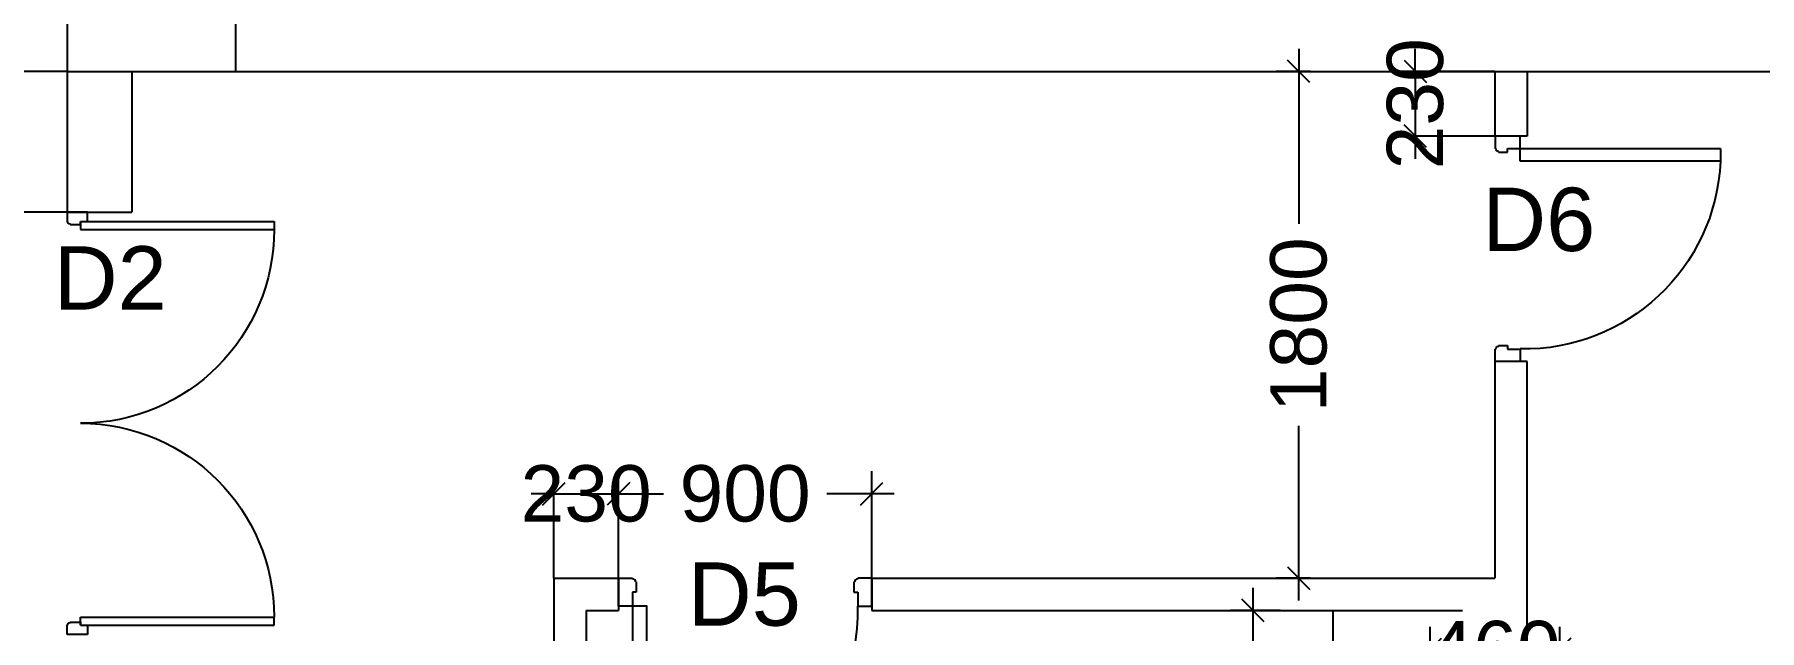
# Model space of a CAD drawing. Extents: x 7897917 to 8423973, y -6487334 to -6173396.
# Drawn here: x 8031558 to 8037689, y -6405456 to -6403339 of the extents above; entities that cross this region are included whole.
import ezdxf
from ezdxf.enums import TextEntityAlignment as Align

# ---------------------------------------------------------------- set-up
doc = ezdxf.new("R2010")
doc.units = 0
doc.header["$LTSCALE"] = 600
doc.header["$MEASUREMENT"] = 0
doc.header["$PDMODE"] = 35
doc.layers.get('0').update_dxf_attribs({"linetype": 'CONTINUOUS'})
doc.layers.get('Defpoints').update_dxf_attribs({"linetype": 'CONTINUOUS'})
for name, color, linetype in [('DOOR', 32, 'CONTINUOUS'), ('joinery', 7, 'CONTINUOUS'), ('LA-column', 3, 'CONTINUOUS'), ('toi-fix', 46, 'CONTINUOUS'), ('Walls', 7, 'CONTINUOUS'), ('Working Dim', 5, 'CONTINUOUS')]:
    doc.layers.add(name, color=color, linetype=linetype)
doc.styles.add('ari', font='arial.ttf')
doc.dimstyles.new('int. dim', dxfattribs={"dimtxt": 450, "dimasz": 80, "dimexe": 80, "dimexo": 0, "dimgap": 70, "dimtad": 0, "dimdec": 0, "dimzin": 12, "dimdsep": 46, "dimtxsty": 'ari', "dimblk": 'OBLIQUE', "dimcen": 2, "dimdle": 80, "dimclrd": 256, "dimclre": 256, "dimclrt": 6, "dimadec": 0, "dimazin": 0, "dimtfac": 1, "dimtdec": 0, "dimtix": 1, "dimtmove": 2, "dimatfit": 3, "dimfxl": 1, "dimtolj": 1, "dimtzin": 0, "dimlwd": -1, "dimlwe": -1, "dimarcsym": 0})

# ---------------------------------------------------------------- blocks, each defined once
blk = doc.blocks.new('_Oblique')
at = {"color": 0, "linetype": 'ByBlock', "lineweight": -2}
blk.add_line((-0.5, -0.5), (0.5, 0.5), dxfattribs=at)
blk = doc.blocks.new('*D868')
at = {"layer": 'Defpoints', "color": 0, "transparency": 16777216}
for p in [(8036979, -6405523), (8036519, -6405869.7, 3.4), (8036979, -6405869.7, 3.4)]:
    blk.add_point(p, dxfattribs=at)
at = {"layer": 'Working Dim', "transparency": 16777216}
for p, q in [((8036519, -6405869.7), (8036519, -6405443)), ((8036979, -6405869.7), (8036979, -6405443)), ((8036519, -6405523), (8036439, -6405523)), ((8036519, -6405523), (8036979, -6405523)), ((8036979, -6405523), (8037059, -6405523))]:
    blk.add_line(p, q, dxfattribs=at)
at = {"layer": 'Working Dim', "transparency": 16777216, "xscale": 80, "yscale": 80, "zscale": 80}
blk.add_blockref('_Oblique', (8036519, -6405523), dxfattribs=at)
at = {"layer": 'Working Dim', "transparency": 16777216, "xscale": 80, "yscale": 80, "zscale": 80, "rotation": 180}
blk.add_blockref('_Oblique', (8036979, -6405523), dxfattribs=at)
at = {"layer": 'Working Dim', "color": 6, "transparency": 16777216, "insert": (8036749, -6405523), "char_height": 200, "attachment_point": 5, "style": 'ari'}
blk.add_mtext('\\A1;460', dxfattribs=at)
blk = doc.blocks.new('Z$W@#1275')
at = {"layer": 'DOOR'}
for p, q in [((73.1, 1500), (0, 1500)), ((0, 1500), (0, 1467.1)), ((73.1, 1467.1), (73.1, 1500)), ((0, 1467.1), (1.8, 1467.1)), ((11, 1456.1), (11, 1458)), ((11, 1456.1), (47.5, 1456.1)), ((47.5, 1467.1), (736.4, 1467.1)), ((47.5, 1467.1), (47.5, 1438.9)), ((47.5, 1456.1), (47.5, 1467.1)), ((47.5, 1467.1), (73.1, 1467.1)), ((47.5, 1438.9), (736.4, 1438.9)), ((736.4, 1467.1), (736.4, 1438.9)), ((0, 32.9), (1.8, 32.9)), ((0, 0), (0, 32.9)), ((73.1, 0), (0, 0)), ((11, 43.8), (11, 42)), ((11, 43.8), (47.5, 43.8)), ((47.5, 61.1), (736.4, 61.1)), ((47.5, 32.9), (47.5, 61.1)), ((47.5, 43.8), (47.5, 32.9)), ((47.5, 32.9), (736.4, 32.9)), ((47.5, 32.9), (73.1, 32.9)), ((73.1, 32.9), (73.1, 0)), ((736.4, 32.9), (736.4, 61.1))]:
    blk.add_line(p, q, dxfattribs=at)
for centre, start, end in [((11, 1467.1), 180, 270), ((11, 32.9), 90, 180)]:
    blk.add_arc(centre, 9.13, start, end, dxfattribs=at)
at = {"layer": 'DOOR', "color": 145}
for centre, start, end in [((47.5, 1438.9), 270, 0), ((47.5, 61.1), 0, 90)]:
    blk.add_arc(centre, 688.9, start, end, dxfattribs=at)
blk = doc.blocks.new('Z$W@#1841')
at = {"layer": 'DOOR'}
for p, q in [((-267.6, -167.4), (-317.3, -167.4)), ((-317.3, -167.4), (-317.3, -267.4)), ((-267.6, -217.9), (-267.6, -167.4)), ((533, -217.9), (533, -167.4)), ((533, -167.4), (582.7, -167.4)), ((582.7, -167.4), (582.7, -267.4)), ((-254.1, -217.9), (-267.6, -217.9)), ((-254.1, -253.9), (-254.1, -217.9)), ((519.5, -253.9), (519.5, -217.9)), ((519.5, -217.9), (533, -217.9)), ((-317.3, -267.4), (-267.6, -267.4)), ((-267.6, -267.4), (-267.6, -265.2)), ((-254.1, -253.9), (-256.3, -253.9)), ((519.5, -253.9), (521.7, -253.9)), ((533, -267.4), (533, -265.2)), ((582.7, -267.4), (533, -267.4))]:
    blk.add_line(p, q, dxfattribs=at)
blk.add_lwpolyline([(482.5, 633.2), (482.5, -167.4), (533, -167.4), (533, 633.2)], close=True, dxfattribs=at)
at = {"layer": 'DOOR', "color": 145}
blk.add_arc((518.4, -152.1), 786.1, 92.61772, 181.11293, dxfattribs=at)
at = {"layer": 'DOOR'}
for centre, start, end in [((-267.6, -253.9), 270, 0), ((533, -253.9), 180, 270)]:
    blk.add_arc(centre, 11.2, start, end, dxfattribs=at)
blk = doc.blocks.new('1000')
at = {"layer": 'DOOR'}
for p, q in [((0, -100), (0, 0)), ((0, 0), (49.7, 0)), ((49.7, 0), (49.7, -2.2)), ((63.2, -49.5), (49.7, -49.5)), ((49.7, -49.5), (49.7, -100)), ((63.2, -13.5), (61, -13.5)), ((63.2, -13.5), (63.2, -49.5)), ((836.8, -13.5), (836.8, -49.5)), ((836.8, -13.5), (839, -13.5)), ((836.8, -49.5), (850.3, -49.5)), ((850.3, 0), (850.3, -2.2)), ((900, 0), (850.3, 0)), ((850.3, -49.5), (850.3, -100)), ((900, -100), (900, 0)), ((49.7, -100), (0, -100)), ((49.7, -100), (49.7, -900.6)), ((100.2, -100), (49.7, -100)), ((100.2, -900.6), (100.2, -100)), ((850.3, -100), (900, -100)), ((49.7, -900.6), (100.2, -900.6))]:
    blk.add_line(p, q, dxfattribs=at)
for centre, major_axis, start_param, end_param in [((49.7, -13.5), (-7.95, 7.95), 3.926991, 5.497787), ((850.3, -13.5), (7.95, 7.95), 0.785398, 2.356194)]:
    blk.add_ellipse(centre, major_axis=major_axis, ratio=1, start_param=start_param, end_param=end_param, dxfattribs=at)
at = {"layer": 'DOOR', "color": 145}
blk.add_ellipse((64.3, -115.3), major_axis=(-519.7, 589.8), ratio=1, start_param=2.464943, end_param=4.009476, dxfattribs=at)
blk = doc.blocks.new('*D2445')
at = {"layer": 'Defpoints', "color": 0, "transparency": 16777216}
for p in [(8036748.6, -6403469.7), (8036465.9, -6403700), (8036748.6, -6403700)]:
    blk.add_point(p, dxfattribs=at)
at = {"layer": 'Working Dim', "transparency": 16777216}
for p, q in [((8036465.9, -6403469.7), (8036465.9, -6403389.7)), ((8036748.6, -6403469.7), (8036385.9, -6403469.7)), ((8036465.9, -6403469.7), (8036465.9, -6403700)), ((8036748.6, -6403700), (8036385.9, -6403700)), ((8036465.9, -6403700), (8036465.9, -6403780))]:
    blk.add_line(p, q, dxfattribs=at)
at = {"layer": 'Working Dim', "transparency": 16777216, "xscale": 80, "yscale": 80, "zscale": 80}
for p, rotation in [((8036465.9, -6403469.7), 270), ((8036465.9, -6403700), 90)]:
    blk.add_blockref('_Oblique', p, dxfattribs=dict(at, rotation=rotation))
at = {"layer": 'Working Dim', "color": 6, "transparency": 16777216, "insert": (8036465.9, -6403584.8), "char_height": 200, "attachment_point": 5, "rotation": 90, "style": 'ari'}
blk.add_mtext('\\A1;230', dxfattribs=at)
blk = doc.blocks.new('*D2446')
at = {"layer": 'Defpoints', "color": 0, "transparency": 16777216}
for p in [(8036051.5, -6403469.7), (8036093.2, -6403469.7), (8036093.2, -6405269.7)]:
    blk.add_point(p, dxfattribs=at)
at = {"layer": 'Working Dim', "transparency": 16777216}
for p, q in [((8036051.5, -6403389.7), (8036051.5, -6404010.8)), ((8036093.2, -6403469.7), (8035971.5, -6403469.7)), ((8036051.5, -6405349.7), (8036051.5, -6404728.6)), ((8036093.2, -6405269.7), (8035971.5, -6405269.7))]:
    blk.add_line(p, q, dxfattribs=at)
at = {"layer": 'Working Dim', "transparency": 16777216, "xscale": 80, "yscale": 80, "zscale": 80}
for p, rotation in [((8036051.5, -6403469.7), 90), ((8036051.5, -6405269.7), 270)]:
    blk.add_blockref('_Oblique', p, dxfattribs=dict(at, rotation=rotation))
at = {"layer": 'Working Dim', "color": 6, "transparency": 16777216, "insert": (8036051.5, -6404369.7), "char_height": 200, "attachment_point": 5, "rotation": 90, "style": 'ari'}
blk.add_mtext('\\A1;1800', dxfattribs=at)
blk = doc.blocks.new('*D2447')
at = {"layer": 'Defpoints', "color": 0, "transparency": 16777216}
for p in [(8033633.9, -6404970), (8033403.9, -6405269.7), (8033633.9, -6405269.7)]:
    blk.add_point(p, dxfattribs=at)
at = {"layer": 'Working Dim', "transparency": 16777216}
for p, q in [((8033403.9, -6405269.7), (8033403.9, -6404890)), ((8033633.9, -6405269.7), (8033633.9, -6404890)), ((8033403.9, -6404970), (8033323.9, -6404970)), ((8033403.9, -6404970), (8033633.9, -6404970)), ((8033633.9, -6404970), (8033713.9, -6404970))]:
    blk.add_line(p, q, dxfattribs=at)
at = {"layer": 'Working Dim', "transparency": 16777216, "xscale": 80, "yscale": 80, "zscale": 80}
blk.add_blockref('_Oblique', (8033403.9, -6404970), dxfattribs=at)
at = {"layer": 'Working Dim', "transparency": 16777216, "xscale": 80, "yscale": 80, "zscale": 80, "rotation": 180}
blk.add_blockref('_Oblique', (8033633.9, -6404970), dxfattribs=at)
at = {"layer": 'Working Dim', "color": 6, "transparency": 16777216, "insert": (8033518.9, -6404970), "char_height": 200, "attachment_point": 5, "style": 'ari'}
blk.add_mtext('\\A1;230', dxfattribs=at)
blk = doc.blocks.new('*D2448')
at = {"layer": 'Defpoints', "color": 0, "transparency": 16777216}
for p in [(8034533.9, -6404970), (8033633.9, -6405269.7), (8034533.9, -6405269.7)]:
    blk.add_point(p, dxfattribs=at)
at = {"layer": 'Working Dim', "transparency": 16777216}
for p, q in [((8033633.9, -6405269.7), (8033633.9, -6404890)), ((8034533.9, -6405269.7), (8034533.9, -6404890)), ((8033553.9, -6404970), (8033793.3, -6404970)), ((8034613.9, -6404970), (8034374.5, -6404970))]:
    blk.add_line(p, q, dxfattribs=at)
at = {"layer": 'Working Dim', "transparency": 16777216, "xscale": 80, "yscale": 80, "zscale": 80, "rotation": 180}
blk.add_blockref('_Oblique', (8033633.9, -6404970), dxfattribs=at)
at = {"layer": 'Working Dim', "transparency": 16777216, "xscale": 80, "yscale": 80, "zscale": 80}
blk.add_blockref('_Oblique', (8034533.9, -6404970), dxfattribs=at)
at = {"layer": 'Working Dim', "color": 6, "transparency": 16777216, "insert": (8034083.9, -6404970), "char_height": 200, "attachment_point": 5, "style": 'ari'}
blk.add_mtext('\\A1;900', dxfattribs=at)
blk = doc.blocks.new('*D2449')
at = {"layer": 'Defpoints', "color": 0, "transparency": 16777216}
for p in [(8031674, -6403469.7, 2.3), (8031390.3, -6403969.8), (8031673.9, -6403969.8)]:
    blk.add_point(p, dxfattribs=at)
at = {"layer": 'Working Dim', "transparency": 16777216}
for p, q in [((8031390.3, -6403469.7), (8031390.3, -6403389.7)), ((8031674, -6403469.7), (8031310.3, -6403469.7)), ((8031390.3, -6403469.7), (8031390.3, -6403969.8)), ((8031673.9, -6403969.8), (8031310.3, -6403969.8)), ((8031390.3, -6403969.8), (8031390.3, -6404049.8))]:
    blk.add_line(p, q, dxfattribs=at)
at = {"layer": 'Working Dim', "transparency": 16777216, "xscale": 80, "yscale": 80, "zscale": 80}
for p, rotation in [((8031390.3, -6403469.7), 270), ((8031390.3, -6403969.8), 90)]:
    blk.add_blockref('_Oblique', p, dxfattribs=dict(at, rotation=rotation))
at = {"layer": 'Working Dim', "color": 6, "transparency": 16777216, "insert": (8031390.3, -6403719.8), "char_height": 200, "attachment_point": 5, "rotation": 90, "style": 'ari'}
blk.add_mtext('\\A1;500', dxfattribs=at)
blk = doc.blocks.new('*D2454')
at = {"layer": 'Defpoints', "color": 0, "transparency": 16777216}
for p in [(8035888.9, -6405384.7), (8035987.2, -6405384.7), (8035987.2, -6406794.7)]:
    blk.add_point(p, dxfattribs=at)
at = {"layer": 'Working Dim', "transparency": 16777216}
for p, q in [((8035888.9, -6405304.7), (8035888.9, -6405730.9)), ((8035987.2, -6405384.7), (8035808.9, -6405384.7)), ((8035888.9, -6406874.7), (8035888.9, -6406448.6)), ((8035987.2, -6406794.7), (8035808.9, -6406794.7))]:
    blk.add_line(p, q, dxfattribs=at)
at = {"layer": 'Working Dim', "transparency": 16777216, "xscale": 80, "yscale": 80, "zscale": 80}
for p, rotation in [((8035888.9, -6405384.7), 90), ((8035888.9, -6406794.7), 270)]:
    blk.add_blockref('_Oblique', p, dxfattribs=dict(at, rotation=rotation))
at = {"layer": 'Working Dim', "color": 6, "transparency": 16777216, "insert": (8035888.9, -6406089.7), "char_height": 200, "attachment_point": 5, "rotation": 90, "style": 'ari'}
blk.add_mtext('\\A1;1410', dxfattribs=at)

msp = doc.modelspace()

# ---------------------------------------------------------------- linework, layer by layer
at = {"layer": 'LA-column', "color": 2, "elevation": 3.421}
msp.add_lwpolyline([(8031673.874, -6403469.731), (8032273.874, -6403469.731), (8032273.874, -6403019.731), (8031673.874, -6403019.731)], close=True, dxfattribs=at)
at = {"layer": 'toi-fix'}
msp.add_line((8036174.289, -6406794.741, 3.421), (8036174.289, -6405384.741, 3.421), dxfattribs=at)
at = {"layer": 'Walls'}
for p, q in [((8031673.874, -6403469.797, 3.421), (8031673.874, -6403969.831, 3.421)), ((8031903.874, -6403469.797, 3.421), (8031903.874, -6403969.831, 3.421)), ((8032274.154, -6403469.742), (8038064.275, -6403469.742)), ((8036748.564, -6403469.666, 3.421), (8036748.564, -6403700.012, 3.421)), ((8036863.564, -6403469.666, 3.421), (8036863.564, -6403700.012, 3.421)), ((8036863.564, -6403700.012, 3.421), (8036748.564, -6403700.012, 3.421)), ((8036863.662, -6403700.012, 3.421), (8036863.564, -6403700.012, 3.421)), ((8031673.874, -6403969.831, 3.421), (8031903.874, -6403969.831, 3.421)), ((8036863.662, -6404500.012, 3.421), (8036748.564, -6404500.012, 3.421)), ((8036748.564, -6404500.012, 3.421), (8036748.565, -6405269.794, 3.421)), ((8036863.564, -6413414.921, 3.421), (8036863.564, -6404500.012, 3.421)), ((8033403.875, -6405269.741, 3.421), (8033633.875, -6405269.741, 3.421)), ((8033403.875, -6405269.741, 3.421), (8033403.875, -6409424.741, 3.421)), ((8033633.875, -6405269.741, 3.421), (8033633.875, -6405384.741, 3.421)), ((8034533.875, -6405269.741, 3.421), (8036749.01, -6405269.741, 3.421)), ((8034533.875, -6405269.741, 3.421), (8034533.875, -6405384.741, 3.421)), ((8033518.875, -6405384.741, 3.421), (8033633.875, -6405384.741, 3.421)), ((8033518.875, -6405384.741, 3.421), (8033518.875, -6409424.741, 3.421)), ((8034533.875, -6405384.741, 3.421), (8036634.01, -6405384.741, 3.421))]:
    msp.add_line(p, q, dxfattribs=at)

# ---------------------------------------------------------------- block references
at = {"layer": 'DOOR', "linetype": 'Continuous', "xscale": -0.8888888917863601, "yscale": 0.8888888917863369, "zscale": 0.8888888919173272, "rotation": 89.99998691325088}
msp.add_blockref('1000', (8036750.033, -6403700.012, 3.421), dxfattribs=at)
at = {"layer": 'DOOR', "xscale": -1.000014692544937, "yscale": 1.000014692544937, "zscale": 1.000014692544937, "rotation": 180}
msp.add_blockref('Z$W@#1275', (8031673.874, -6403969.831, 3.421), dxfattribs=at)
at = {"layer": 'DOOR', "linetype": 'Continuous', "rotation": 180}
msp.add_blockref('Z$W@#1841', (8034216.59, -6405537.149, 3.421), dxfattribs=at)

# ---------------------------------------------------------------- texts
at = {"layer": 'joinery', "style": 'ari'}
msp.add_text('D6', height=225, dxfattribs=at).set_placement((8036904.724, -6404107.78, 3.421), align=Align.CENTER)
for s, p in [('D2', (8031626.832, -6404315.882, 2.151)), ('D5', (8033880.419, -6405438.738, 8.56))]:
    msp.add_text(s, height=225, dxfattribs=at).set_placement(p)

# ---------------------------------------------------------------- dimensions: what is measured, and where the dimension line sits
at = {"layer": 'Working Dim'}
for base, p1, p2, picture, middle in [((8036465.894, -6403700.012, 3.421), (8036748.564, -6403469.666, 3.421), (8036748.564, -6403700.012, 3.421), '*D2445', (8036465.894, -6403584.839, 3.421)), ((8031390.254, -6403969.831, 3.421), (8031673.964, -6403469.731, 5.703), (8031673.874, -6403969.831, 3.421), '*D2449', (8031390.254, -6403719.781, 3.421)), ((8036051.529, -6403469.666, 3.421), (8036093.226, -6405269.741, 3.421), (8036093.226, -6403469.666, 3.421), '*D2446', (8036051.529, -6404369.704, 3.421)), ((8035888.887, -6405384.741, 3.421), (8035987.175, -6406794.741, 3.421), (8035987.175, -6405384.741, 3.421), '*D2454', (8035888.887, -6406089.741, 3.421))]:
    dim = msp.add_linear_dim(base=base, p1=p1, p2=p2, angle=90, dimstyle='int. dim', override={"dimtxt": 200, "dimarcsym": 1}, dxfattribs=at)
    dim.commit()
    dim.dimension.update_dxf_attribs({"geometry": picture, "text_midpoint": middle})
for base, p1, p2, override, picture, middle in [((8033633.875, -6404969.969, 3.421), (8033403.875, -6405269.741, 3.421), (8033633.875, -6405269.741, 3.421), {"dimtxt": 200, "dimarcsym": 1}, '*D2447', (8033518.875, -6404969.969, 3.421)), ((8034533.875, -6404969.969, 3.421), (8033633.875, -6405269.741, 3.421), (8034533.875, -6405269.741, 3.421), {"dimtxt": 200, "dimarcsym": 1}, '*D2448', (8034083.875, -6404969.969, 3.421)), ((8036979.004, -6405523.027), (8036519.004, -6405869.696, 3.421), (8036979.004, -6405869.696, 3.421), {"dimtxt": 200}, '*D868', (8036749.004, -6405523.027))]:
    dim = msp.add_linear_dim(base=base, p1=p1, p2=p2, dimstyle='int. dim', override=override, dxfattribs=at)
    dim.commit()
    dim.dimension.update_dxf_attribs({"geometry": picture, "text_midpoint": middle})

doc.saveas('drawing.dxf')
